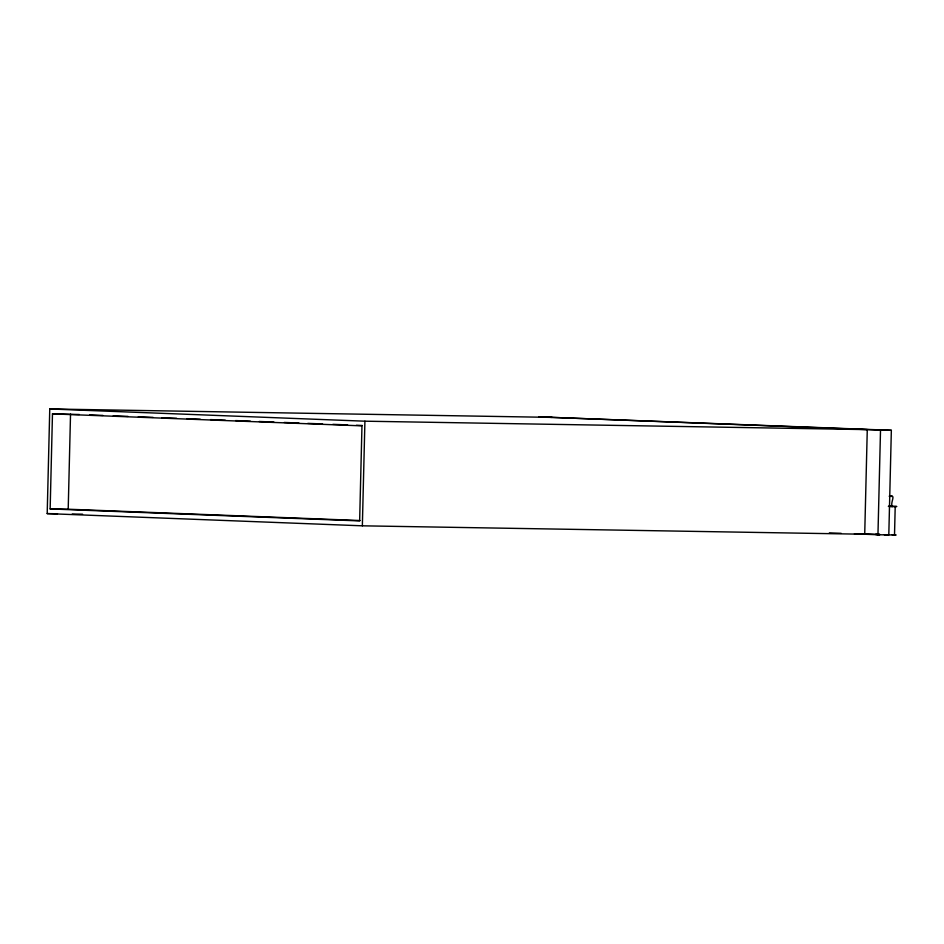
<?xml version="1.0" encoding="UTF-8"?>
<svg xmlns="http://www.w3.org/2000/svg" width="944" height="944" viewBox="0 0 944 944"><rect width="100%" height="100%" fill="white"/><g stroke="black" fill="none" stroke-linecap="round" stroke-linejoin="round"><path stroke-width="1.42" d="M49.761 408.964L364.915 421.189L867.276 429.614L864.716 534.245L362.354 525.82L47.2 513.595L49.761 408.964L552.122 417.39M52.475 413.873L361.965 425.862L359.64 520.911L50.15 508.922L52.475 413.873L79.379 414.51M360.018 520.533L68.204 509.217L70.529 414.168M362.354 525.82L364.915 421.189M892.186 534.811L896.104 535L877.955 534.752L880.516 430.122L538.882 416.882L891.348 430.311L888.8 534.929L884.386 534.764M888.351 506.385L892.033 506.444C890.334 501.441 896.729 494.408 889.165 496.214M894.511 535.036L895.207 506.55L896.8 506.515L888.906 506.208L892.835 506.421L892.033 506.444M880.516 430.122L891.348 430.311M889.826 496.367L892.281 496.402M889.496 506.456L895.207 506.55M50.15 508.922L68.204 509.217M47.2 513.595L57.513 513.772M72.24 514.02L82.553 514.197M879.843 534.493L875.56 534.422L879.973 534.587M89.692 414.912L102.955 415.431M113.268 415.832L128.006 416.398M138.331 416.8L153.07 417.366M161.908 417.708L176.646 418.286M186.959 418.688L200.222 419.195M210.547 419.596L225.286 420.174M235.599 420.576L250.337 421.142M259.175 421.484L273.913 422.051M284.238 422.452L298.977 423.03M307.815 423.372L322.553 423.939M332.866 424.34L347.604 424.906M356.454 425.26L362.343 425.484M863.595 533.832L879.796 534.457M829.375 532.864L841.163 533.325M854.414 533.844L877.955 534.752"/></g></svg>
